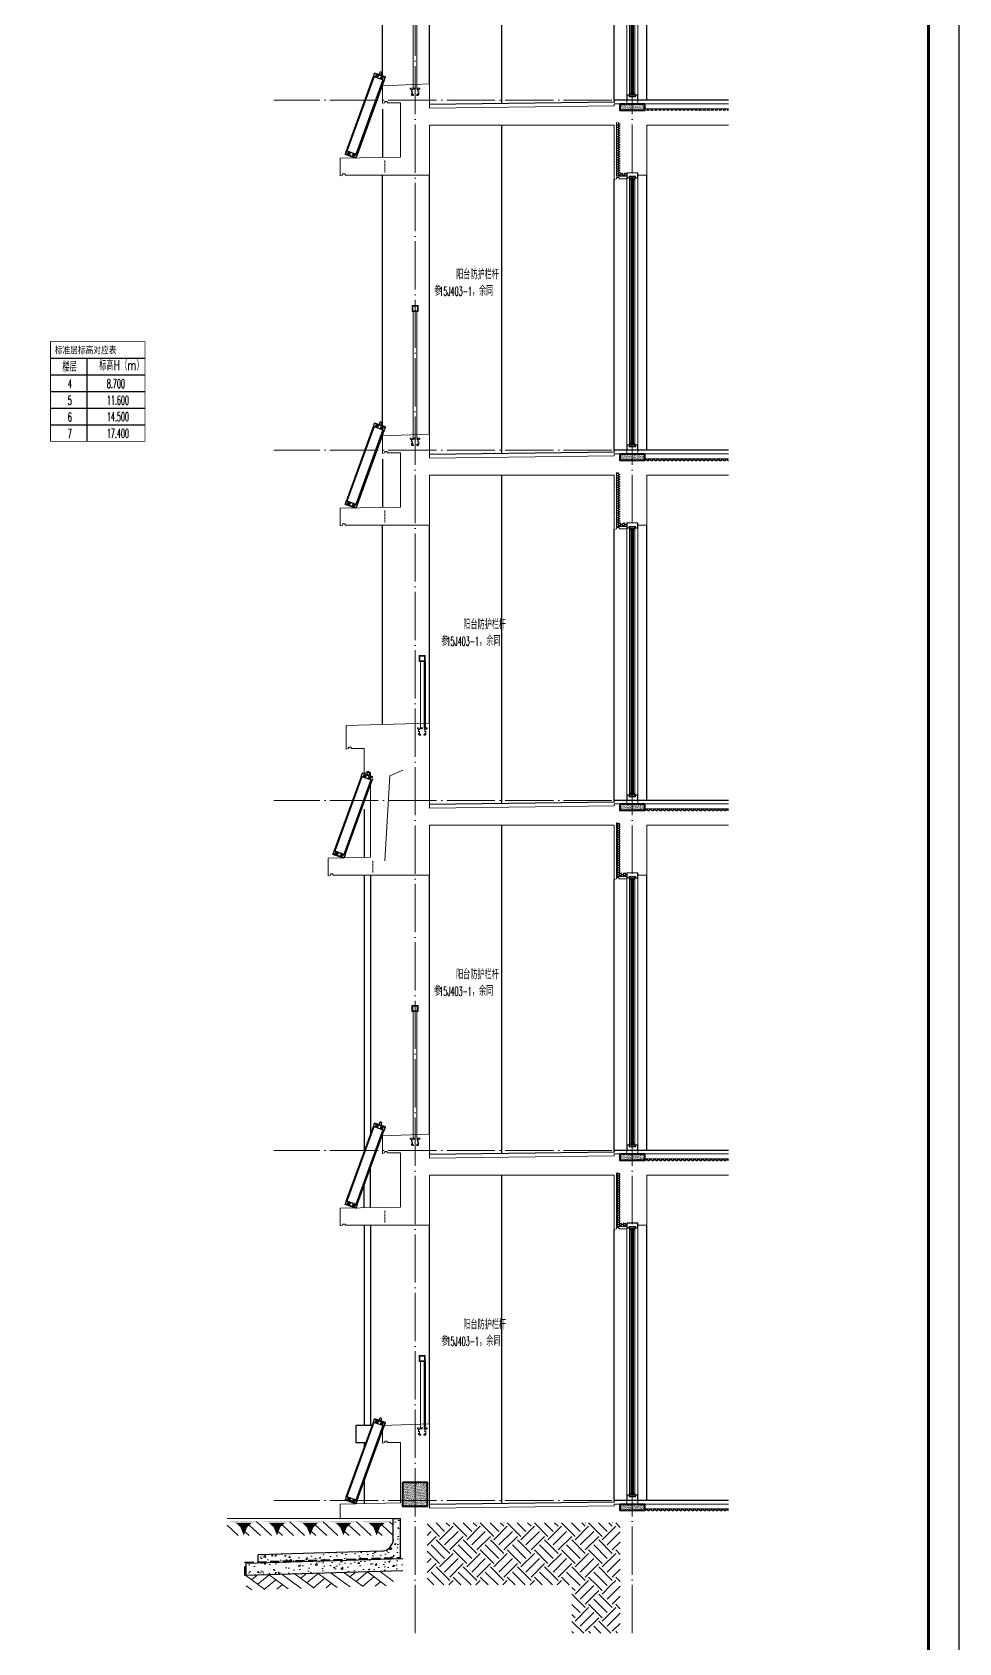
# Model space of a CAD drawing. Extents: x -518115 to 389031, y -209821 to 1628073.
# Drawn here: x 162604 to 170280, y -169623 to -156279 of the extents above; entities that cross this region are included whole.
import ezdxf
from ezdxf.xclip import XClip

# ---------------------------------------------------------------- set-up
doc = ezdxf.new("R2010")
doc.units = 0
doc.header["$LTSCALE"] = 1000
doc.header["$MEASUREMENT"] = 0
doc.header["$XCLIPFRAME"] = 0
doc.linetypes.add('DASH', pattern=[0.35, 0.25, -0.1])
doc.linetypes.add('DOTE', pattern=[2.42, 2, -0.2, 0.02, -0.2])
for name, color, linetype in [('C-Sheet-图框', 101, 'Continuous'), ('COLUMN', 9, 'Continuous'), ('PUB_TEXT', 4, 'Continuous'), ('Stair-栏杆', 142, 'Continuous'), ('图框', 140, 'Continuous'), ('实线层', 7, 'Continuous'), ('看线', 251, 'Continuous'), ('立面-看线', 251, 'Continuous')]:
    doc.layers.add(name, color=color, linetype=linetype)
for name, color, linetype, lineweight in [('DOTE', 19, 'DOTE', 9), ('PUB_HATCH', 8, 'Continuous', 9), ('S_WINDOW', 144, 'Continuous', 15), ('WALL', 9, 'Continuous', 40), ('内粉刷', 37, 'Continuous', 9), ('填充', 251, 'Continuous', 5), ('平面-看线', 45, 'Continuous', 15), ('立面-中轮廓线', 213, 'Continuous', 35), ('立面-栏杆', 105, 'Continuous', 15), ('立面-洞口示意', 152, 'Continuous', 13), ('粉刷', 251, 'Continuous', 9), ('细细', 250, 'Continuous', 0)]:
    doc.layers.add(name, color=color, linetype=linetype, lineweight=lineweight)
doc.styles.add('_TCH_DIM', font='SIMPLEX.shx', dxfattribs={"width": 0.7, "bigfont": 'GBCBIG.shx'})
doc.styles.add('宋体', font='', dxfattribs={"height": 50})
doc.styles.get('宋体').set_extended_font_data('SimSun')
pattern_1 = [(315, (145053.3697, 680712.4302), (-1.76776695, -1.76776695), []), (315, (145054.5482, 680712.4302), (-1.76776695, -1.76776695), [])]
pattern_2 = [(315, (145053.3697, 678374.192), (-1.76776695, -1.76776695), []), (315, (145054.5482, 678374.192), (-1.76776695, -1.76776695), [])]
pattern_3 = [(45, (-699633.9, -42456.95), (0, 224.506403), [158.75, -158.75]), (45, (-699675.99, -42414.85), (0, 224.506403), [158.75, -158.75]), (45, (-699718.08, -42372.76), (0, 224.506403), [158.75, -158.75]), (135, (-699718.08, -42344.7), (-224.506403, 0), [158.75, -158.75]), (135, (-699675.99, -42302.6), (-224.506403, 0), [158.75, -158.75]), (135, (-699633.9, -42260.5), (-224.506403, 0), [158.75, -158.75])]
pattern_4 = [(50, (28072.99, 249033.25), (143.452037, -12.550427), [15, -165]), (355, (28072.99, 249033.25), (-27.750267, 150.438427), [12, -132]), (100.4514, (28084.94, 249032.2), (115.701876, 137.88791), [12.74804, -140.22842]), (46.1842, (28072.99, 249073.25), (213.44821, -33.1038), [22.5, -247.5]), (96.6356, (28090.77, 249070.5), (186.93254, 194.82357), [19.12206, -210.3426]), (351.1842, (28072.99, 249073.25), (186.93239, 194.82372), [18, -198]), (21, (28092.99, 249063.25), (119.38141, -80.52378), [15, -165]), (326, (28092.99, 249063.25), (48.663066, 145.03001), [12, -132]), (71.4514, (28102.93, 249056.54), (168.044526, 64.5061), [12.74804, -140.22842]), (37.5, (28072.986, 249033.25), (2.431971, 66.578771), [0, -130.4, 0, -134, 0, -132.5]), (7.5, (28072.986, 249033.25), (52.613907, 78.882342), [0, -76.4, 0, -127.4, 0, -50.5]), (327.5, (28028.386, 249033.25), (106.764487, -4.510974), [0, -50, 0, -156, 0, -207]), (317.5, (28008.39, 249033.25), (116.637234, 20.020996), [0, -65, 0, -103.6, 0, -147])]

# ---------------------------------------------------------------- blocks, each defined once
blk = doc.blocks.new('GFDDDDRG')
at = {"layer": '图框'}
blk.add_lwpolyline([(923310, -107437), (923310, -159999), (893610, -159999), (893610, -107437)], close=True, dxfattribs=at)
blk.add_lwpolyline([(923310, -107437), (923310, -159999), (893610, -159999), (893610, -107437)], close=True, dxfattribs=at)
at = {"layer": '图框', "const_width": 50}
blk.add_lwpolyline([(894110, -159499), (922810, -159499), (922810, -108687), (894110, -108687)], close=True, dxfattribs=at)
blk = doc.blocks.new('A$C01192DFB')
at = {"layer": '实线层', "color": 5}
for p, q in [((-469, -397), (-244, 220)), ((-468, -397), (-243, 220)), ((-243, 220), (-468, -397)), ((-240, 219), (-465, -398)), ((-240, 219), (-464, -398)), ((-166, 192), (-391, -425)), ((-166, 192), (-390, -425)), ((-382, -428), (-157, 189)), ((-157, 189), (-381, -429)), ((-381, -429), (-156, 189)), ((-245, 221), (-235, 249)), ((-245, 221), (-235, 249)), ((-155, 188), (-245, 221)), ((-147, 211), (-237, 244)), ((-147, 212), (-236, 244)), ((-145, 216), (-235, 249)), ((-145, 217), (-235, 249)), ((-235, 249), (-235, 249)), ((-220, 221), (-219, 224)), ((-218, 219), (-220, 221)), ((-219, 214), (-214, 228)), ((-219, 224), (-216, 224)), ((-215, 219), (-218, 219)), ((-216, 224), (-214, 222)), ((-214, 222), (-215, 219)), ((-196, 238), (-203, 238)), ((-177, 228), (-203, 238)), ((-196, 238), (-189, 258)), ((-196, 238), (-181, 233)), ((-174, 252), (-189, 258)), ((-181, 233), (-174, 252)), ((-181, 233), (-177, 228)), ((-179, 200), (-174, 214)), ((-179, 206), (-178, 209)), ((-177, 204), (-179, 206)), ((-178, 209), (-176, 209)), ((-175, 204), (-177, 204)), ((-176, 209), (-174, 207)), ((-174, 207), (-175, 204)), ((-155, 188), (-145, 217)), ((-155, 188), (-145, 216)), ((-145, 216), (-145, 216)), ((-470, -396), (-480, -424)), ((-469, -397), (-480, -425)), ((-380, -429), (-470, -396)), ((-380, -429), (-468, -397)), ((-480, -424), (-480, -424)), ((-390, -457), (-480, -425)), ((-390, -457), (-480, -425)), ((-388, -453), (-478, -420)), ((-389, -453), (-478, -420)), ((-446, -408), (-451, -422)), ((-450, -413), (-451, -415)), ((-451, -415), (-449, -418)), ((-447, -412), (-450, -413)), ((-449, -418), (-447, -417)), ((-446, -414), (-447, -412)), ((-447, -417), (-446, -414)), ((-407, -429), (-408, -431)), ((-408, -431), (-406, -433)), ((-402, -424), (-407, -438)), ((-404, -428), (-407, -429)), ((-406, -433), (-403, -433)), ((-402, -430), (-404, -428)), ((-403, -433), (-402, -430)), ((-380, -429), (-390, -457)), ((-380, -429), (-390, -457)), ((-390, -457), (-390, -457))]:
    blk.add_line(p, q, dxfattribs=at)
for points in [[(-237, 244), (-237, 244), (-237, 244), (-236, 244), (-236, 244)], [(-147, 211), (-147, 212), (-147, 212), (-147, 212), (-147, 212)], [(-478, -420), (-478, -420), (-478, -420), (-478, -420), (-478, -420)], [(-388, -453), (-388, -453), (-388, -453), (-389, -453), (-389, -453)]]:
    blk.add_lwpolyline(points, dxfattribs=at)
for centre, radius in [((-217, 221), 10), ((-217, 221), 9.5), ((-177, 207), 10), ((-177, 207), 9.5), ((-448, -415), 9.5), ((-448, -415), 10), ((-405, -431), 10), ((-405, -431), 9.5)]:
    blk.add_circle(centre, radius, dxfattribs=at)
for centre, start, end in [((-235, 249), 70, 160), ((-145, 216), 340, 70), ((-480, -424), 160, 250), ((-390, -457), 250, 340)]:
    blk.add_arc(centre, 0.5, start, end, dxfattribs=at)
blk = doc.blocks.new('A$C1D9D50FA')
at = {"layer": '立面-栏杆'}
for p, q in [((-15, 0), (-15, 1050)), ((15, 1050), (15, 0))]:
    blk.add_line(p, q, dxfattribs=at)
at = {"layer": '立面-栏杆', "linetype": 'DASH', "ltscale": 0.1}
for p, q in [((40, 0), (-40, 0)), ((-40, 0), (-40, -7)), ((40, -7), (40, 0)), ((-40, -7), (-30, -7)), ((-30, -7), (-30, -51)), ((-22, -7), (22, -7)), ((-22, -51), (-22, -7)), ((-15, -53), (-21, -53)), ((-21, -60), (-15, -60)), ((-13, -57), (-13, -56)), ((13, -56), (13, -57)), ((21, -53), (15, -53)), ((15, -60), (21, -60)), ((22, -7), (22, -51)), ((30, -7), (40, -7)), ((30, -51), (30, -7))]:
    blk.add_line(p, q, dxfattribs=at)
at = {"layer": '立面-栏杆'}
for points in [[(25, 1100), (-25, 1100), (-25, 1050), (25, 1050)], [(19, 1094), (-19, 1094), (-19, 1056), (19, 1056)]]:
    blk.add_lwpolyline(points, close=True, dxfattribs=at)
at = {"layer": '立面-栏杆', "linetype": 'DASH', "ltscale": 0.1}
for centre, major_axis, start_param, end_param in [((-21, -51), (6.36, 6.36), 2.356194, 3.926991), ((-21, -51), (1.27, 1.27), 2.356194, 3.926991), ((-15, -56), (1.91, 1.91), 5.497787, 7.068583), ((-15, -57), (1.91, 1.91), 3.926991, 5.497787), ((15, -56), (1.91, 1.91), 0.785398, 2.356194), ((17, -55), (3.53, 3.53), 2.748894, 3.534292), ((21, -51), (-6.36, 6.36), 2.356194, 3.926991), ((21, -51), (-1.27, 1.27), 2.356194, 3.926991)]:
    blk.add_ellipse(centre, major_axis=major_axis, ratio=1, start_param=start_param, end_param=end_param, dxfattribs=at)
blk = doc.blocks.new('afzdfsregf')
at = {"layer": '细细'}
h = blk.add_hatch(dxfattribs=at)
h.set_pattern_fill('金属', color=256, style=0)
h.set_pattern_definition(pattern_1)
h.paths.add_polyline_path([(221064, 608914), (221044, 608914), (221044, 608927), (220994, 608927), (220994, 608914), (220974, 608914), (220974, 608959), (221064, 608959)])
h.paths.add_polyline_path([(221046, 608929), (221046, 608916), (221062, 608916), (221062, 608957), (220976, 608957), (220976, 608916), (220992, 608916), (220992, 608929)], flags=16)
h = blk.add_hatch(dxfattribs=at)
h.set_pattern_fill('金属', color=256, style=0)
h.set_pattern_definition(pattern_1)
h.paths.add_polyline_path([(220996, 608925), (220996, 608900), (221008, 608900), (221008, 608910), (221029, 608910), (221029, 608900), (221041, 608900), (221041, 608925)])
h.paths.add_polyline_path([(221039, 608923), (221039, 608902), (221031, 608902), (221031, 608912), (221006, 608912), (221006, 608902), (220998, 608902), (220998, 608923)], flags=16)
h = blk.add_hatch(color=256, dxfattribs=at)
edge = h.paths.add_edge_path()
edge.add_line((221023, 608910), (221023, 608898))
edge.add_arc((221019, 608890), 9.44, 61.5175, 118.4825)
edge.add_line((221014, 608898), (221014, 608910))
edge.add_arc((221019, 608919), 9.44, 241.5175, 298.4825)
h = blk.add_hatch(dxfattribs=at)
h.set_pattern_fill('金属', color=256, style=0)
h.set_pattern_definition(pattern_2)
h.paths.add_polyline_path([(221064, 606704), (221044, 606704), (221044, 606690), (220994, 606690), (220994, 606704), (220974, 606704), (220974, 606659), (221064, 606659)])
h.paths.add_polyline_path([(221046, 606688), (221046, 606702), (221062, 606702), (221062, 606661), (220976, 606661), (220976, 606702), (220992, 606702), (220992, 606688)], flags=16)
h = blk.add_hatch(dxfattribs=at)
h.set_pattern_fill('金属', color=256, style=0)
h.set_pattern_definition(pattern_2)
h.paths.add_polyline_path([(220996, 606692), (220996, 606717), (221008, 606717), (221008, 606707), (221029, 606707), (221029, 606717), (221041, 606717), (221041, 606692)])
h.paths.add_polyline_path([(221039, 606694), (221039, 606715), (221031, 606715), (221031, 606705), (221006, 606705), (221006, 606715), (220998, 606715), (220998, 606694)], flags=16)
h = blk.add_hatch(color=256, dxfattribs=at)
edge = h.paths.add_edge_path()
edge.add_line((221023, 606707), (221023, 606719))
edge.add_arc((221019, 606728), 9.44, 241.5175, 298.4825, ccw=False)
edge.add_line((221014, 606719), (221014, 606707))
edge.add_arc((221019, 606699), 9.44, 61.5175, 118.4825, ccw=False)
at = {"layer": 'S_WINDOW'}
for p, q in [((220974, 606704), (220974, 608914)), ((220996, 606717), (220996, 608900)), ((221041, 606717), (221041, 608900)), ((221064, 606704), (221064, 608914))]:
    blk.add_line(p, q, dxfattribs=at)
for points in [[(220974, 608959), (220974, 608914), (220994, 608914), (220994, 608927), (221044, 608927), (221044, 608914), (221064, 608914), (221064, 608959)], [(220976, 608957), (220976, 608916), (220992, 608916), (220992, 608929), (221046, 608929), (221046, 608916), (221062, 608916), (221062, 608957)], [(220996, 608925), (220996, 608900), (221008, 608900), (221008, 608910), (221029, 608910), (221029, 608900), (221041, 608900), (221041, 608925)], [(220998, 608923), (220998, 608902), (221006, 608902), (221006, 608912), (221031, 608912), (221031, 608902), (221039, 608902), (221039, 608923)], [(220974, 606659), (220974, 606704), (220994, 606704), (220994, 606690), (221044, 606690), (221044, 606704), (221064, 606704), (221064, 606659)], [(220976, 606661), (220976, 606702), (220992, 606702), (220992, 606688), (221046, 606688), (221046, 606702), (221062, 606702), (221062, 606661)], [(220996, 606692), (220996, 606717), (221008, 606717), (221008, 606707), (221029, 606707), (221029, 606717), (221041, 606717), (221041, 606692)], [(220998, 606694), (220998, 606715), (221006, 606715), (221006, 606705), (221031, 606705), (221031, 606715), (221039, 606715), (221039, 606694)]]:
    blk.add_lwpolyline(points, close=True, dxfattribs=at)
at = {"layer": '细细'}
for points in [[(221008, 608900), (221008, 606717)], [(221014, 606719), (221014, 608910)], [(221023, 606719), (221023, 608910)], [(221029, 608900), (221029, 606717)]]:
    blk.add_lwpolyline(points, dxfattribs=at)
for points in [[(221023, 608910), (221023, 608898, 0.253805), (221014, 608898), (221014, 608910, 0.253805)], [(221023, 606707), (221023, 606719, -0.253805), (221014, 606719), (221014, 606707, -0.253805)]]:
    blk.add_lwpolyline(points, format="xyb", close=True, dxfattribs=at)
blk = doc.blocks.new('A$C569B46DE')
at = {"layer": 'PUB_TEXT', "style": '_TCH_DIM'}
for s, height, width, p in [('阳台防护栏杆', 84.4, 0.7, (315, 217)), ('参', 84.4, 0.7, (133, 81)), ('15J403-1', 74.4, 0.494118, (176, 81)), ('，余同', 84.4, 0.7, (446, 81))]:
    blk.add_text(s, height=height, dxfattribs=dict(at, width=width)).set_placement(p)
blk = doc.blocks.new('GDGDGDRGRDGDR')
at = {"layer": '立面-看线'}
h = blk.add_hatch(dxfattribs=at)
h.set_pattern_fill('碎沙', color=256, scale=4)
h.set_pattern_definition([(37.5, (72954.267, -499833.035), (-0.32000626, 9.78826475), [0, -7.7216, 0, -8.636, 0, -8.255]), (7.5, (72954.267, -499833.035), (8.99046566, 14.33650201), [0, -4.1656, 0, -6.9596, 0, -2.667]), (327.5, (72948.0185, -499833.035), (15.819847405, 0.02874369), [0, -2.54, 0, -9.144, 0, -11.938]), (317.5, (72948.019, -499833.035), (15.27112905, 4.45858647), [0, -1.27, 0, -5.9944, 0, -6.858])])
h.paths.add_polyline_path([(874008, -114471), (874208, -114471), (874208, -114416), (874008, -114416)])
h = blk.add_hatch(dxfattribs=at)
h.set_pattern_fill('HONEY', color=256, scale=7)
h.set_pattern_definition([(0, (72854.267, -499833.035), (16.66875, 9.623705), [11.1125, -22.225]), (120, (72854.267, -499833.035), (-16.66874801, 9.62370845), [11.1125, -22.225]), (60, (72854.267, -499833.035), (1.99e-06, 19.24741345), [-22.225, 11.1125])])
h.paths.add_polyline_path([(874906, -114456), (874208, -114456), (874208, -114471), (874906, -114471)])
h = blk.add_hatch(dxfattribs=at)
h.set_pattern_fill('HONEY', color=256, scale=7)
h.set_pattern_definition([(0, (72954.267, -499833.035), (16.66875, 9.623705), [11.1125, -22.225]), (120, (72954.267, -499833.035), (-16.66874801, 9.62370845), [11.1125, -22.225]), (60, (72954.267, -499833.035), (1.99e-06, 19.24741345), [-22.225, 11.1125])])
h.paths.add_polyline_path([(873978, -114571), (874008, -114571), (874008, -114986), (874063, -114986), (874063, -115016), (873978, -115016)])
at = {"layer": 'PUB_HATCH', "color": 215, "true_color": 0xa953a0}
blk.add_line((874208, -114456), (874906, -114456), dxfattribs=at)
blk.add_lwpolyline([(873978, -114571), (873978, -115016), (874063, -115016)], dxfattribs=at)
at = {"layer": 'S_WINDOW'}
blk.add_lwpolyline([(874063, -114386), (874153, -114386), (874153, -114416), (874063, -114416)], close=True, dxfattribs=at)
at = {"layer": 'WALL'}
blk.add_lwpolyline([(874008, -114416), (874208, -114416), (874208, -114471), (874008, -114471)], close=True, dxfattribs=at)
at = {"layer": '内粉刷'}
for points in [[(872428, -114451), (872428, -114251), (872038, -114266), (872038, -114406)], [(872078, -114406), (872188, -114406), (872188, -114856), (871688, -114866)], [(872078, -114406), (872078, -114396), (872058, -114396), (872058, -114406), (872038, -114411), (872038, -114406)], [(874906, -114416), (873958, -114416), (873958, -114431), (872428, -114451)], [(871728, -115006), (872428, -115006), (872428, -114591), (873958, -114591), (873958, -115036)], [(874153, -115006), (874228, -115006), (874228, -114591), (874906, -114591)], [(871688, -115006), (871688, -114866)], [(871728, -115006), (871728, -114996), (871708, -114996), (871708, -115006), (871688, -115011), (871688, -115006)], [(873998, -115036), (873998, -115026), (873978, -115026), (873978, -115036), (873958, -115041), (873958, -115036)], [(873998, -115036), (874063, -115036)]]:
    blk.add_lwpolyline(points, dxfattribs=at)
at = {"layer": '平面-看线', "color": 6, "linetype": 'DASH', "ltscale": 0.07}
blk.add_line((872058, -114886), (872058, -114986), dxfattribs=at)
at = {"layer": '看线', "color": 252}
blk.add_line((873028, -114413), (873028, -111691), dxfattribs=at)
at = {"layer": '看线'}
for p, q in [((872038, -114183), (872038, -112106)), ((872428, -114251), (872428, -112106)), ((873958, -114386), (873958, -112141)), ((874228, -114386), (874228, -112106)), ((872038, -114459), (872038, -114859))]:
    blk.add_line(p, q, dxfattribs=at)
at = {"layer": '看线', "color": 32}
blk.add_lwpolyline([(874906, -114386), (873958, -114386), (873958, -114401), (872428, -114421)], dxfattribs=at)
for name, p in [('afzdfsregf', (653089, -721045)), ('A$C569B46DE', (872333, -113186)), ('A$C1D9D50FA', (872308, -114286)), ('A$C01192DFB', (872208, -114409))]:
    blk.add_blockref(name, p)
blk = doc.blocks.new('A$C3A5F60BE')
at = {"layer": 'Stair-栏杆'}
h = blk.add_hatch(dxfattribs=at)
h.set_pattern_fill('水域', color=5, scale=5)
h.set_pattern_definition([(0, (-542648.838, -108936.119), (0, 10.23622015), [1.2795276, -8.956693]), (26.5650512, (-542647.5587, -108936.119), (10.236220737, 9.4e-08), [1.4305551, -21.458329]), (333.4349488, (-542639.8815, -108935.479), (10.23622078, -4e-09), [1.4305551, -21.458329]), (45, (-542646.279, -108935.479), (0, 10.2362206), [1.80952525, -12.666676]), (135, (-542639.8815, -108935.479), (-10.2362206, 1e-15), [1.80952525, -12.666676]), (26.5650512, (-542644.9996, -108934.1997), (10.236220737, 9.4e-08), [1.4305551, -21.458329]), (333.4349488, (-542642.4406, -108933.56), (10.23622078, -4e-09), [1.4305551, -21.458329]), (0, (-542643.72, -108933.56), (0, 10.23622015), [1.2795276, -8.956693])])
h.paths.add_polyline_path([(15, 0), (25, 0), (25, 550), (15, 550)])
at = {"layer": 'Stair-栏杆', "color": 5}
blk.add_lwpolyline([(25, 550), (25, 550), (25, 0), (25, 0)], close=True, dxfattribs=at)
at = {"layer": '立面-栏杆'}
for p, q in [((-15, 0), (-15, 550)), ((15, 550), (15, 0))]:
    blk.add_line(p, q, dxfattribs=at)
at = {"layer": '立面-栏杆', "linetype": 'DASH', "ltscale": 0.1}
for p, q in [((40, 0), (-40, 0)), ((-40, 0), (-40, -7)), ((40, -7), (40, 0)), ((-40, -7), (-30, -7)), ((-30, -7), (-30, -51)), ((-22, -7), (22, -7)), ((-22, -51), (-22, -7)), ((-15, -53), (-21, -53)), ((-21, -60), (-15, -60)), ((-13, -57), (-13, -56)), ((13, -56), (13, -57)), ((21, -53), (15, -53)), ((15, -60), (21, -60)), ((22, -7), (22, -51)), ((30, -7), (40, -7)), ((30, -51), (30, -7))]:
    blk.add_line(p, q, dxfattribs=at)
at = {"layer": '立面-栏杆'}
for points in [[(25, 600), (-25, 600), (-25, 550), (25, 550)], [(19, 594), (-19, 594), (-19, 556), (19, 556)]]:
    blk.add_lwpolyline(points, close=True, dxfattribs=at)
at = {"layer": '立面-栏杆', "linetype": 'DASH', "ltscale": 0.1}
for centre, major_axis, start_param, end_param in [((-21, -51), (6.36, 6.36), 2.356194, 3.926991), ((-21, -51), (1.27, 1.27), 2.356194, 3.926991), ((-15, -56), (1.91, 1.91), 5.497787, 7.068583), ((-15, -57), (1.91, 1.91), 3.926991, 5.497787), ((15, -56), (1.91, 1.91), 0.785398, 2.356194), ((17, -55), (3.53, 3.53), 2.748894, 3.534292), ((21, -51), (-6.36, 6.36), 2.356194, 3.926991), ((21, -51), (-1.27, 1.27), 2.356194, 3.926991)]:
    blk.add_ellipse(centre, major_axis=major_axis, ratio=1, start_param=start_param, end_param=end_param, dxfattribs=at)
blk = doc.blocks.new('$LinePat$素土夯实')
at = {"color": 0}
for p, q in [((0, -210), (210, 0)), ((120, -300), (420, 0)), ((420, 0), (608, -188)), ((495, -300), (795, 0)), ((615, 0), (705, -90)), ((210, -210), (300, -300)), ((315, -105), (502, -293)), ((705, -300), (795, -210))]:
    blk.add_line(p, q, dxfattribs=at)
blk = doc.blocks.new('$LinePat$自然土壤')
at = {"color": 0}
for p, q in [((0, -90), (71, -19)), ((0, -300), (211, -89)), ((210, -300), (286, -224)), ((420, -300), (630, -90))]:
    blk.add_line(p, q, dxfattribs=at)
for points in [[(0, 0), (630, 0), (168, -45), (462, -45)], [(168, -45), (462, -45), (252, -132), (378, -132)], [(252, -132), (378, -132), (315, -300)]]:
    blk.add_solid(points, dxfattribs=at)
blk = doc.blocks.new('sanshui')
at = {"layer": '粉刷'}
h = blk.add_hatch(dxfattribs=at)
h.set_pattern_fill('混凝土', color=256, scale=20)
h.set_pattern_definition(pattern_4)
edge = h.paths.add_edge_path()
edge.add_line((346318, 427330), (346258, 427330))
edge.add_line((346258, 427330), (346258, 427160))
edge.add_arc((346158, 427160), 100, 271.7184, 360, ccw=False)
edge.add_line((346161, 427060), (345138, 427030))
edge.add_line((345138, 427030), (345138, 426970))
edge.add_line((345138, 426970), (346318, 427005))
edge.add_line((346318, 427005), (346318, 427330))
h = blk.add_hatch(dxfattribs=at)
h.set_pattern_fill('混凝土', color=256, scale=20)
h.set_pattern_definition(pattern_4)
h.paths.add_polyline_path([(346338, 426896), (346338, 426996), (345038, 426957), (345038, 426857)])
at = {"layer": 'COLUMN'}
for p, q in [((346258, 427330), (346318, 427330)), ((346258, 427160), (346258, 427330)), ((346318, 426995), (346318, 427330)), ((346161, 427060), (345138, 427030)), ((345138, 426960), (345138, 427030)), ((346338, 426996), (345038, 426957)), ((345038, 426857), (345038, 426957)), ((346338, 426896), (345038, 426857))]:
    blk.add_line(p, q, dxfattribs=at)
blk.add_arc((346158, 427160), 100, 271.7184, 0, dxfattribs=at)
at = {"layer": '立面-中轮廓线', "linetype": 'DASH', "ltscale": 0.3}
blk.add_lwpolyline([(345028, 426857), (345028, 426966), (346318, 427005)], dxfattribs=at)
at = {"layer": '粉刷'}
blk.add_line((344881, 427330), (346258, 427330), dxfattribs=at)
at = {"layer": '粉刷', "yscale": 0.4, "zscale": 0.4}
for name, p, xscale, rotation in [('$LinePat$自然土壤', (345157, 427310), -0.4369306507241237, 359.9999999999903), ('$LinePat$自然土壤', (345432, 427310), -0.4369306507241237, 359.9999999999903), ('$LinePat$自然土壤', (345707, 427310), -0.4369306507241237, 359.9999999999903), ('$LinePat$自然土壤', (345983, 427310), -0.4369306507241237, 359.9999999999903), ('$LinePat$自然土壤', (346258, 427310), -0.4369306507241237, 359.9999999999903), ('$LinePat$素土夯实', (345851, 426881), -0.5117605352322558, 1.718358001643932), ('$LinePat$素土夯实', (346258, 426893), -0.5117605352322558, 1.718358001643932), ('$LinePat$素土夯实', (345444, 426869), -0.5117605352322558, 1.718358001643932)]:
    blk.add_blockref(name, p, dxfattribs=dict(at, xscale=xscale, rotation=rotation))

msp = doc.modelspace()

# ---------------------------------------------------------------- hatches: boundary and pattern name
at = {"layer": '填充'}
h = msp.add_hatch(dxfattribs=at)
h.set_pattern_fill('EARTH', color=250, scale=50, angle=45, style=0)
h.set_pattern_definition(pattern_3)
h.paths.add_polyline_path([(165875.2, -169143), (167475.2, -169143.1), (167475.2, -168628), (165875.2, -168628)])
h = msp.add_hatch(dxfattribs=at)
h.set_pattern_fill('EARTH', color=250, scale=50, angle=45, style=0)
h.set_pattern_definition(pattern_3)
h.paths.add_polyline_path([(167475.2, -169143), (167075.2, -169143), (167075.2, -169543.2), (167475.2, -169543.2)])
at = {"layer": '立面-看线'}
h = msp.add_hatch(dxfattribs=at)
h.set_pattern_fill('碎沙', color=256, scale=4)
h.set_pattern_definition([(37.5, (-633578.0585, -548089.9845), (-0.32000626, 9.78826475), [0, -7.7216, 0, -8.636, 0, -8.255]), (7.5, (-633578.058, -548089.985), (8.99046566, 14.33650201), [0, -4.1656, 0, -6.9596, 0, -2.667]), (327.5, (-633584.307, -548089.9845), (15.819847405, 0.02874369), [0, -2.54, 0, -9.144, 0, -11.938]), (317.5, (-633584.307, -548089.985), (15.27112905, 4.45858647), [0, -1.27, 0, -5.9944, 0, -6.858])])
h.paths.add_polyline_path([(167475.2, -162728), (167675.2, -162728), (167675.2, -162673), (167475.2, -162673)])
h = msp.add_hatch(dxfattribs=at)
h.set_pattern_fill('HONEY', color=256, scale=7)
h.set_pattern_definition([(0, (-633678.0585, -548089.9845), (16.66875, 9.623705), [11.1125, -22.225]), (120, (-633678.0585, -548089.9845), (-16.66874801, 9.62370845), [11.1125, -22.225]), (60, (-633678.0585, -548089.9845), (1.99e-06, 19.24741345), [-22.225, 11.1125])])
h.paths.add_polyline_path([(168373.7, -162713), (167675.2, -162713), (167675.2, -162728), (168373.7, -162728)])
h = msp.add_hatch(dxfattribs=at)
h.set_pattern_fill('HONEY', color=256, scale=7)
h.set_pattern_definition([(0, (-633578.0585, -548089.9845), (16.66875, 9.623705), [11.1125, -22.225]), (120, (-633578.0585, -548089.9845), (-16.66874801, 9.62370845), [11.1125, -22.225]), (60, (-633578.0585, -548089.9845), (1.99e-06, 19.24741345), [-22.225, 11.1125])])
h.paths.add_polyline_path([(167445.2, -162828), (167475.2, -162828), (167475.2, -163243), (167530.2, -163243), (167530.2, -163273), (167445.2, -163273)])
h = msp.add_hatch(dxfattribs=at)
h.set_pattern_fill('碎沙', color=256, scale=4)
h.set_pattern_definition([(37.5, (-633578.0585, -550989.9845), (-0.32000626, 9.78826475), [0, -7.7216, 0, -8.636, 0, -8.255]), (7.5, (-633578.058, -550989.985), (8.99046566, 14.33650201), [0, -4.1656, 0, -6.9596, 0, -2.667]), (327.5, (-633584.307, -550989.9845), (15.819847405, 0.02874369), [0, -2.54, 0, -9.144, 0, -11.938]), (317.5, (-633584.307, -550989.985), (15.27112905, 4.45858647), [0, -1.27, 0, -5.9944, 0, -6.858])])
h.paths.add_polyline_path([(167475.2, -165628), (167675.2, -165628), (167675.2, -165573), (167475.2, -165573)])
h = msp.add_hatch(dxfattribs=at)
h.set_pattern_fill('HONEY', color=256, scale=7)
h.set_pattern_definition([(0, (-633578.0585, -550989.9845), (16.66875, 9.623705), [11.1125, -22.225]), (120, (-633578.0585, -550989.9845), (-16.66874801, 9.62370845), [11.1125, -22.225]), (60, (-633578.0585, -550989.9845), (1.99e-06, 19.24741345), [-22.225, 11.1125])])
h.paths.add_polyline_path([(167445.2, -165728), (167475.2, -165728), (167475.2, -166143), (167530.2, -166143), (167530.2, -166173), (167445.2, -166173)])
h = msp.add_hatch(dxfattribs=at)
h.set_pattern_fill('HONEY', color=256, scale=7)
h.set_pattern_definition([(0, (-633678.0585, -550989.9845), (16.66875, 9.623705), [11.1125, -22.225]), (120, (-633678.0585, -550989.9845), (-16.66874801, 9.62370845), [11.1125, -22.225]), (60, (-633678.0585, -550989.9845), (1.99e-06, 19.24741345), [-22.225, 11.1125])])
h.paths.add_polyline_path([(168373.7, -165613), (167675.2, -165613), (167675.2, -165628), (168373.7, -165628)])
h = msp.add_hatch(dxfattribs=at)
h.set_pattern_fill('碎沙', color=256, scale=4)
h.set_pattern_definition([(37.5, (-635378.0585, -553854.9845), (-0.32000626, 9.78826475), [0, -7.7216, 0, -8.636, 0, -8.255]), (7.5, (-635378.058, -553854.985), (8.99046566, 14.33650201), [0, -4.1656, 0, -6.9596, 0, -2.667]), (327.5, (-635384.307, -553854.9845), (15.819847405, 0.02874369), [0, -2.54, 0, -9.144, 0, -11.938]), (317.5, (-635384.307, -553854.985), (15.27112905, 4.45858647), [0, -1.27, 0, -5.9944, 0, -6.858])])
h.paths.add_polyline_path([(165675.2, -168493), (165875.2, -168493), (165875.2, -168293), (165675.2, -168293)])
h = msp.add_hatch(dxfattribs=at)
h.set_pattern_fill('碎沙', color=256, scale=4)
h.set_pattern_definition([(37.5, (-633578.0585, -553889.9845), (-0.32000626, 9.78826475), [0, -7.7216, 0, -8.636, 0, -8.255]), (7.5, (-633578.058, -553889.985), (8.99046566, 14.33650201), [0, -4.1656, 0, -6.9596, 0, -2.667]), (327.5, (-633584.307, -553889.9845), (15.819847405, 0.02874369), [0, -2.54, 0, -9.144, 0, -11.938]), (317.5, (-633584.307, -553889.985), (15.27112905, 4.45858647), [0, -1.27, 0, -5.9944, 0, -6.858])])
h.paths.add_polyline_path([(167475.2, -168528), (167675.2, -168528), (167675.2, -168473), (167475.2, -168473)])
h = msp.add_hatch(dxfattribs=at)
h.set_pattern_fill('HONEY', color=256, scale=7)
h.set_pattern_definition([(0, (-633678.0585, -553889.9845), (16.66875, 9.623705), [11.1125, -22.225]), (120, (-633678.0585, -553889.9845), (-16.66874801, 9.62370845), [11.1125, -22.225]), (60, (-633678.0585, -553889.9845), (1.99e-06, 19.24741345), [-22.225, 11.1125])])
h.paths.add_polyline_path([(168373.7, -168513), (167675.2, -168513), (167675.2, -168528), (168373.7, -168528)])

# ---------------------------------------------------------------- linework, layer by layer
at = {"layer": 'C-Sheet-图框', "color": 0}
for p, q in [((162755.1, -158980.5), (163537.9, -158980.5)), ((162755.1, -158980.5), (163537.9, -158980.5)), ((163055.5, -158980.5), (163055.5, -159668)), ((162755.1, -159118), (163537.9, -159118)), ((162755.1, -159255.5), (163537.9, -159255.5)), ((162755.1, -159393), (163537.9, -159393)), ((162755.1, -159530.5), (163537.9, -159530.5))]:
    msp.add_line(p, q, dxfattribs=at)
at = {"layer": 'C-Sheet-图框', "color": 0, "const_width": 6}
msp.add_lwpolyline([(162755.1, -159668), (163537.9, -159668), (163537.9, -158843), (162755.1, -158843)], close=True, dxfattribs=at)
at = {"layer": 'DOTE', "linetype": 'DOTE', "ltscale": 0.2}
for p, q in [((165775.2, -169543), (165775.2, -149943)), ((167575.2, -169543), (167575.2, -149943)), ((168373.7, -156843), (164605, -156843)), ((168373.7, -159743), (164605, -159743)), ((168373.7, -162643), (164605, -162643)), ((168373.7, -165543), (164605, -165543)), ((168373.7, -168443), (164605, -168443))]:
    msp.add_line(p, q, dxfattribs=at)
at = {"layer": 'PUB_HATCH', "color": 215, "true_color": 0xa953a0}
for p, q in [((167675.2, -162713), (168373.7, -162713)), ((167675.2, -165613), (168373.7, -165613)), ((167675.2, -168513), (168373.7, -168513))]:
    msp.add_line(p, q, dxfattribs=at)
for points in [[(167445.2, -162828), (167445.2, -163273), (167530.2, -163273)], [(167445.2, -165728), (167445.2, -166173), (167530.2, -166173)]]:
    msp.add_lwpolyline(points, dxfattribs=at)
at = {"layer": 'S_WINDOW'}
for points in [[(167530.2, -162643), (167620.2, -162643), (167620.2, -162673), (167530.2, -162673)], [(167530.2, -165543), (167620.2, -165543), (167620.2, -165573), (167530.2, -165573)], [(167530.2, -168443), (167620.2, -168443), (167620.2, -168473), (167530.2, -168473)]]:
    msp.add_lwpolyline(points, close=True, dxfattribs=at)
at = {"layer": 'WALL'}
for points in [[(167475.2, -162673), (167675.2, -162673), (167675.2, -162728), (167475.2, -162728)], [(167475.2, -165573), (167675.2, -165573), (167675.2, -165628), (167475.2, -165628)], [(165675.2, -168293), (165875.2, -168293), (165875.2, -168493), (165675.2, -168493)], [(167475.2, -168473), (167675.2, -168473), (167675.2, -168528), (167475.2, -168528)]]:
    msp.add_lwpolyline(points, close=True, dxfattribs=at)
at = {"layer": '内粉刷'}
msp.add_line((165055.2, -163123), (165405.2, -163113), dxfattribs=at)
for points in [[(165895.2, -162708), (165895.2, -162003), (165205.2, -162023), (165205.2, -162213)], [(165245.2, -162213), (165245.2, -162203), (165225.2, -162203), (165225.2, -162213), (165205.2, -162218), (165205.2, -162213)], [(165245.2, -162213), (165355.2, -162213), (165355.2, -162413)], [(165395.2, -162413), (165395.2, -162403), (165375.2, -162403), (165375.2, -162413), (165355.2, -162418), (165355.2, -162413)], [(165395.2, -162413), (165405.2, -162413), (165405.2, -163113)], [(168373.7, -162673), (167425.2, -162673), (167425.2, -162688), (165895.2, -162708)], [(165095.2, -163263), (165895.2, -163263), (165895.2, -162848), (167425.2, -162848), (167425.2, -163293)], [(167620.2, -163263), (167695.2, -163263), (167695.2, -162848), (168373.7, -162848)], [(165055.2, -163263), (165055.2, -163123)], [(165095.2, -163263), (165095.2, -163253), (165075.2, -163253), (165075.2, -163263), (165055.2, -163268), (165055.2, -163263)], [(167465.2, -163293), (167465.2, -163283), (167445.2, -163283), (167445.2, -163293), (167425.2, -163298), (167425.2, -163293)], [(167465.2, -163293), (167530.2, -163293)], [(165895.2, -165608), (165895.2, -165408), (165505.2, -165423), (165505.2, -165563)], [(165545.2, -165563), (165655.2, -165563), (165655.2, -166013), (165155.2, -166023)], [(165545.2, -165563), (165545.2, -165553), (165525.2, -165553), (165525.2, -165563), (165505.2, -165568), (165505.2, -165563)], [(168373.7, -165573), (167425.2, -165573), (167425.2, -165588), (165895.2, -165608)], [(165195.2, -166163), (165895.2, -166163), (165895.2, -165748), (167425.2, -165748), (167425.2, -166193)], [(167620.2, -166163), (167695.2, -166163), (167695.2, -165748), (168373.7, -165748)], [(165155.2, -166163), (165155.2, -166023)], [(165195.2, -166163), (165195.2, -166153), (165175.2, -166153), (165175.2, -166163), (165155.2, -166168), (165155.2, -166163)], [(167465.2, -166193), (167465.2, -166183), (167445.2, -166183), (167445.2, -166193), (167425.2, -166198), (167425.2, -166193)], [(167465.2, -166193), (167530.2, -166193)], [(165895.2, -168508), (165895.2, -167808), (165505.2, -167823), (165505.2, -167963)], [(165545.2, -167963), (165655.2, -167963), (165655.2, -168463), (165155.2, -168473)], [(165545.2, -167963), (165545.2, -167953), (165525.2, -167953), (165525.2, -167963), (165505.2, -167968), (165505.2, -167963)], [(165155.2, -168593), (165155.2, -168473)], [(168373.7, -168473), (167425.2, -168473), (167425.2, -168488), (165895.2, -168508)]]:
    msp.add_lwpolyline(points, dxfattribs=at)
at = {"layer": '平面-看线', "color": 6, "linetype": 'DASH', "ltscale": 0.07}
for p, q in [((165425.2, -163143), (165425.2, -163243)), ((165525.2, -166043), (165525.2, -166143))]:
    msp.add_line(p, q, dxfattribs=at)
at = {"layer": '看线', "color": 252}
for p, q in [((166495.2, -162670.2), (166495.2, -159948)), ((165355.2, -162715.5), (165355.2, -163114.5)), ((166495.2, -165570.2), (166495.2, -162848)), ((165355.2, -163263), (165355.2, -165554.6)), ((165405.2, -163263), (165405.2, -165417.2)), ((165405.2, -166018), (165405.2, -165689.1)), ((165355.2, -166019), (165355.2, -165826.5)), ((166495.2, -168470.2), (166495.2, -165748)), ((165355.2, -166163), (165355.2, -167823)), ((165405.2, -166163), (165405.2, -167823))]:
    msp.add_line(p, q, dxfattribs=at)
at = {"layer": '看线'}
for p, q in [((165505.2, -162014.3), (165505.2, -160363)), ((165895.2, -162003), (165895.2, -160363)), ((167695.2, -162643), (167695.2, -160363)), ((167425.2, -162643), (167425.2, -160398)), ((165895.2, -165408), (165895.2, -163263)), ((167425.2, -165543), (167425.2, -163298)), ((167695.2, -165543), (167695.2, -163263)), ((165895.2, -167808), (165895.2, -166163)), ((167425.2, -168443), (167425.2, -166198)), ((167695.2, -168443), (167695.2, -166163))]:
    msp.add_line(p, q, dxfattribs=at)
at = {"layer": '看线', "color": 32}
for points in [[(168373.7, -162643), (167425.2, -162643), (167425.2, -162658), (165895.2, -162678)], [(168373.7, -165543), (167425.2, -165543), (167425.2, -165558), (165895.2, -165578)], [(168373.7, -168443), (167425.2, -168443), (167425.2, -168458), (165895.2, -168478)]]:
    msp.add_lwpolyline(points, dxfattribs=at)
at = {"layer": '看线', "color": 252}
for points in [[(165421.3, -167823), (165285.2, -167823), (165285.2, -167963), (165370.3, -167963)], [(165355.2, -167963), (165355.2, -168004.6)], [(165355.2, -168276.5), (165355.2, -168469)]]:
    msp.add_lwpolyline(points, dxfattribs=at)
at = {"layer": '立面-洞口示意'}
msp.add_lwpolyline([(165525.2, -163143), (165566.2, -162440.9), (165675.2, -162393)], dxfattribs=at)

# ---------------------------------------------------------------- block references
at = {"xscale": 0.5, "yscale": 0.5, "zscale": 0.5}
msp.add_blockref('GFDDDDRG', (-291374.4, -93716.5), dxfattribs=at)
for name, p in [('GDGDGDRGRDGDR', (-706532.3, -42456.9)), ('GDGDGDRGRDGDR', (-706532.3, -45356.9)), ('afzdfsregf', (-53443.6, -769301.8)), ('A$C569B46DE', (165860.2, -161443)), ('A$C3A5F60BE', (165835.2, -162043)), ('afzdfsregf', (-53443.6, -772201.8)), ('A$C569B46DE', (165800.2, -164343)), ('A$C1D9D50FA', (165775.2, -165443)), ('A$C01192DFB', (165675.2, -165565.8)), ('afzdfsregf', (-53443.6, -775101.8)), ('A$C569B46DE', (165860.2, -167243)), ('A$C3A5F60BE', (165835.2, -167843)), ('A$C01192DFB', (165675.2, -168015.8)), ('sanshui', (-180662.9, -595922.7))]:
    msp.add_blockref(name, p)
ref = msp.add_blockref('A$C01192DFB', (165575.2, -162665.8))
XClip(ref).set_block_clipping_path([(-499.9999972109, -477.2523620249), (-149.9999999827, 272.7850539306)])

# ---------------------------------------------------------------- texts
at = {"layer": 'PUB_TEXT', "color": 2, "style": '宋体', "width": 0.8}
msp.add_text('标准层标高对应表', height=56.96, dxfattribs=at).set_placement((162791.1, -158940.6))
at = {"layer": 'PUB_TEXT', "style": '_TCH_DIM'}
for s, height, width, p in [('楼层', 84.4, 0.7, (162854.3, -159091.1)), ('标高H（m）', 84.4, 0.7, (163158.8, -159080)), ('4', 74.4, 0.494118, (162898.6, -159229.2)), ('8.700', 74.38, 0.494118, (163221.9, -159227.3)), ('5', 74.4, 0.494118, (162898.6, -159366.7)), ('11.600', 74.38, 0.494118, (163221.9, -159364.8)), ('6', 74.4, 0.494118, (162898.6, -159504.2)), ('14.500', 74.38, 0.494118, (163221.9, -159502.3)), ('7', 74.4, 0.494118, (162898.6, -159641.7)), ('17.400', 74.38, 0.494118, (163221.9, -159639.8))]:
    msp.add_text(s, height=height, dxfattribs=dict(at, width=width)).set_placement(p)

doc.saveas('drawing.dxf')
